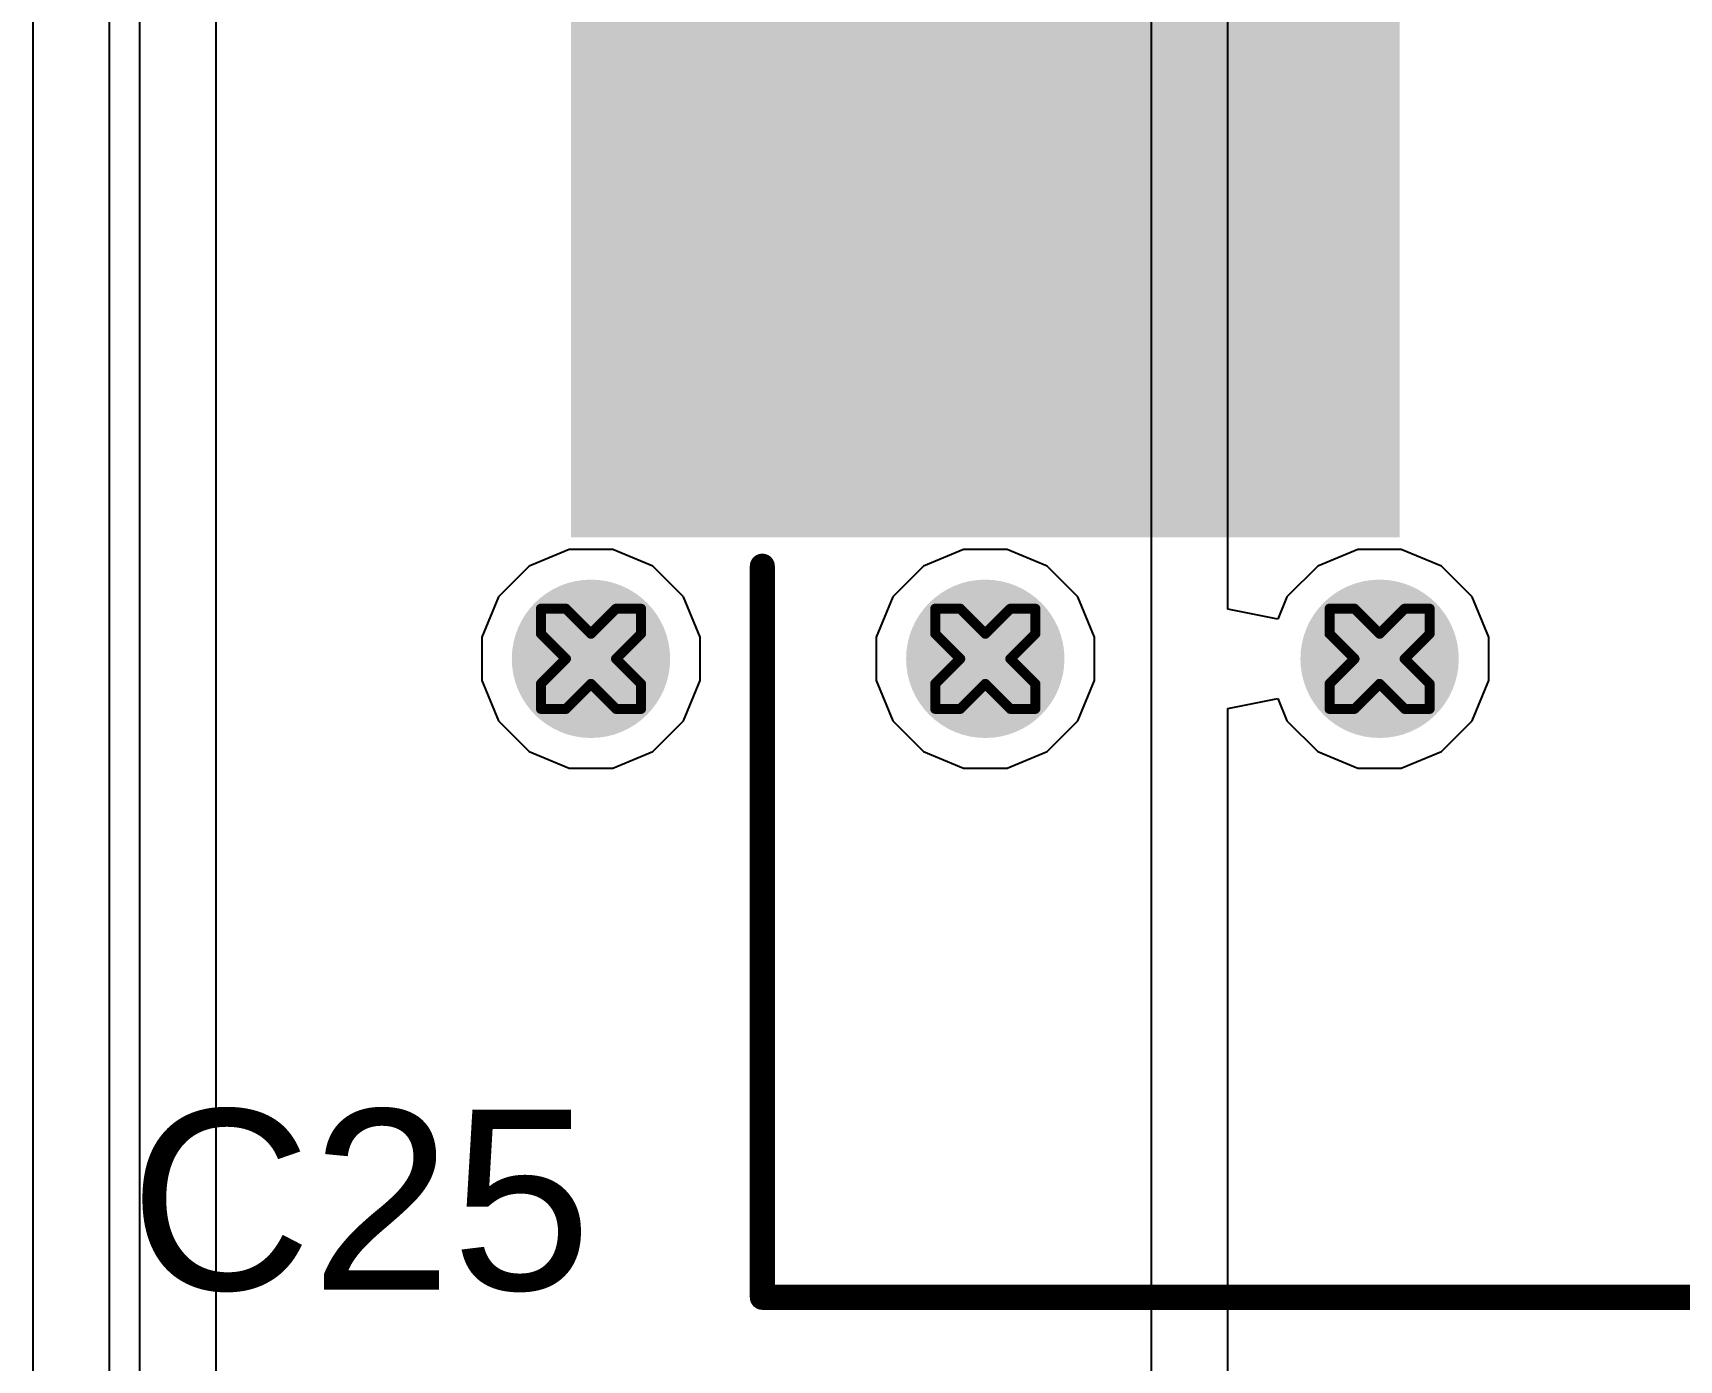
# Model space of a CAD drawing. Header units: inches. Extents: x 0 to 5379, y 0 to 5429.
# Drawn here: x 82.26 to 90.61, y 43.56 to 50.29 of the extents above; entities that cross this region are included whole.
import ezdxf

# ---------------------------------------------------------------- set-up
doc = ezdxf.new("R2010")
doc.units = ezdxf.units.IN
for name, color, linetype in [('Bottom Layer', 5, 'Continuous'), ('Bottom Solder', 6, 'Continuous'), ('Drill Drawing', 1, 'Continuous'), ('GND01', 16, 'Continuous'), ('GND02', 76, 'Continuous'), ('PWR', 156, 'Continuous'), ('SIG 01', 90, 'Continuous'), ('Top Layer', 1, 'Continuous'), ('Top Overlay', 2, 'Continuous'), ('Top Paste', 8, 'Continuous'), ('Top Solder', 216, 'Continuous'), ('Via Holes', 16, 'Continuous')]:
    doc.layers.add(name, color=color, linetype=linetype)
doc.styles.add('Arial', font='', dxfattribs={"height": 0.2})
doc.styles.get('Arial').set_extended_font_data('Arial')

# ---------------------------------------------------------------- blocks, each defined once
blk = doc.blocks.new('UCD_220_F_10__D___59')
at = {"layer": 'Top Layer'}
for points in [[(-6, 1.25), (-2, 1.25), (-2, -1.25), (-6, -1.25)], [(2, 1.25), (6, 1.25), (6, -1.25), (2, -1.25)]]:
    blk.add_hatch(color=1, dxfattribs=at).paths.add_polyline_path(points)
at = {"layer": 'Top Paste'}
for points in [[(-6, 1.25), (-2, 1.25), (-2, -1.25), (-6, -1.25)], [(2, 1.25), (6, 1.25), (6, -1.25), (2, -1.25)]]:
    blk.add_hatch(color=8, dxfattribs=at).paths.add_polyline_path(points)
at = {"layer": 'Top Solder'}
for points in [[(-6.1016, 1.3516), (-1.8984, 1.3516), (-1.8984, -1.3516), (-6.1016, -1.3516)], [(1.8984, 1.3516), (6.1016, 1.3516), (6.1016, -1.3516), (1.8984, -1.3516)]]:
    blk.add_hatch(color=216, dxfattribs=at).paths.add_polyline_path(points)
at = {"layer": 'Top Overlay'}
for points in [[(-3.6322, 5.207, 0.127, 0.127, 0), (-5.1308, 3.7084, 0.127, 0.127, 0)], [(5.1308, 5.207, 0.127, 0.127, 0), (-3.6322, 5.207, 0.127, 0.127, 0)], [(5.1308, 5.207, 0.127, 0.127, 0), (5.1308, 1.4986, 0.127, 0.127, 0)], [(-5.1308, 3.7084, 0.127, 0.127, 0), (-5.1308, 1.524, 0.127, 0.127, 0)], [(-5.6642, 2.1206, 0.127, 0.127, 0), (-5.6642, 1.6176, 0.127, 0.127, 0)], [(-5.392, 1.8663, 0.127, 0.127, 0), (-5.9455, 1.8663, 0.127, 0.127, 0)], [(-5.1308, -1.524, 0.127, 0.127, 0), (-5.1308, -3.7084, 0.127, 0.127, 0)], [(5.1308, -1.4986, 0.127, 0.127, 0), (5.1308, -5.207, 0.127, 0.127, 0)], [(-3.6322, -5.207, 0.127, 0.127, 0), (-5.1308, -3.7084, 0.127, 0.127, 0)], [(5.1308, -5.207, 0.127, 0.127, 0), (-3.6322, -5.207, 0.127, 0.127, 0)]]:
    blk.add_lwpolyline(points, format="xyseb", dxfattribs=at)
for points in [[(-3.6639, 5.207, 0.0635, 0.0635, 1), (-3.6004, 5.207, 0.0635, 0.0635, 1)], [(-3.6639, 5.207, 0.0635, 0.0635, 1), (-3.6004, 5.207, 0.0635, 0.0635, 1)], [(5.0991, 5.207, 0.0635, 0.0635, 1), (5.1626, 5.207, 0.0635, 0.0635, 1)], [(5.0991, 5.207, 0.0635, 0.0635, 1), (5.1626, 5.207, 0.0635, 0.0635, 1)], [(-5.1626, 3.7084, 0.0635, 0.0635, 1), (-5.0991, 3.7084, 0.0635, 0.0635, 1)], [(-5.1626, 3.7084, 0.0635, 0.0635, 1), (-5.0991, 3.7084, 0.0635, 0.0635, 1)], [(-5.6959, 2.1206, 0.0635, 0.0635, 1), (-5.6324, 2.1206, 0.0635, 0.0635, 1)], [(-5.9773, 1.8663, 0.0635, 0.0635, 1), (-5.9138, 1.8663, 0.0635, 0.0635, 1)], [(-5.4237, 1.8663, 0.0635, 0.0635, 1), (-5.3602, 1.8663, 0.0635, 0.0635, 1)], [(-5.6959, 1.6176, 0.0635, 0.0635, 1), (-5.6324, 1.6176, 0.0635, 0.0635, 1)], [(-5.1626, 1.524, 0.0635, 0.0635, 1), (-5.0991, 1.524, 0.0635, 0.0635, 1)], [(5.0991, 1.4986, 0.0635, 0.0635, 1), (5.1626, 1.4986, 0.0635, 0.0635, 1)], [(-5.1626, -1.524, 0.0635, 0.0635, 1), (-5.0991, -1.524, 0.0635, 0.0635, 1)], [(5.0991, -1.4986, 0.0635, 0.0635, 1), (5.1626, -1.4986, 0.0635, 0.0635, 1)], [(-5.1626, -3.7084, 0.0635, 0.0635, 1), (-5.0991, -3.7084, 0.0635, 0.0635, 1)], [(-5.1626, -3.7084, 0.0635, 0.0635, 1), (-5.0991, -3.7084, 0.0635, 0.0635, 1)], [(-3.6639, -5.207, 0.0635, 0.0635, 1), (-3.6004, -5.207, 0.0635, 0.0635, 1)], [(-3.6639, -5.207, 0.0635, 0.0635, 1), (-3.6004, -5.207, 0.0635, 0.0635, 1)], [(5.0991, -5.207, 0.0635, 0.0635, 1), (5.1626, -5.207, 0.0635, 0.0635, 1)], [(5.0991, -5.207, 0.0635, 0.0635, 1), (5.1626, -5.207, 0.0635, 0.0635, 1)]]:
    blk.add_lwpolyline(points, format="xyseb", close=True, dxfattribs=at)

msp = doc.modelspace()

# ---------------------------------------------------------------- hatches: boundary and pattern name
at = {"layer": 'Bottom Layer'}
h = msp.add_hatch(color=5, dxfattribs=at)
edge = h.paths.add_edge_path()
edge.add_arc((85.0937, 47.1172), 0.3, 0, 360)
h = msp.add_hatch(color=5, dxfattribs=at)
edge = h.paths.add_edge_path()
edge.add_arc((87.0937, 47.1172), 0.3, 0, 360)
h = msp.add_hatch(color=5, dxfattribs=at)
edge = h.paths.add_edge_path()
edge.add_arc((89.0937, 47.1172), 0.3, 0, 360)
at = {"layer": 'Bottom Solder'}
h = msp.add_hatch(color=6, dxfattribs=at)
edge = h.paths.add_edge_path()
edge.add_arc((85.0937, 47.1172), 0.4016, 0, 360)
h = msp.add_hatch(color=6, dxfattribs=at)
edge = h.paths.add_edge_path()
edge.add_arc((87.0937, 47.1172), 0.4016, 0, 360)
h = msp.add_hatch(color=6, dxfattribs=at)
edge = h.paths.add_edge_path()
edge.add_arc((89.0937, 47.1172), 0.4016, 0, 360)
at = {"layer": 'GND01'}
h = msp.add_hatch(color=16, dxfattribs=at)
edge = h.paths.add_edge_path()
edge.add_arc((85.0937, 47.1172), 0.3, 0, 360)
h = msp.add_hatch(color=16, dxfattribs=at)
edge = h.paths.add_edge_path()
edge.add_arc((87.0937, 47.1172), 0.3, 0, 360)
h = msp.add_hatch(color=16, dxfattribs=at)
edge = h.paths.add_edge_path()
edge.add_arc((89.0937, 47.1172), 0.3, 0, 360)
at = {"layer": 'GND02'}
h = msp.add_hatch(color=76, dxfattribs=at)
edge = h.paths.add_edge_path()
edge.add_arc((85.0937, 47.1172), 0.3, 0, 360)
h = msp.add_hatch(color=76, dxfattribs=at)
edge = h.paths.add_edge_path()
edge.add_arc((87.0937, 47.1172), 0.3, 0, 360)
h = msp.add_hatch(color=76, dxfattribs=at)
edge = h.paths.add_edge_path()
edge.add_arc((89.0937, 47.1172), 0.3, 0, 360)
at = {"layer": 'PWR'}
h = msp.add_hatch(color=156, dxfattribs=at)
edge = h.paths.add_edge_path()
edge.add_arc((85.0937, 47.1172), 0.3, 0, 360)
h = msp.add_hatch(color=156, dxfattribs=at)
edge = h.paths.add_edge_path()
edge.add_arc((87.0937, 47.1172), 0.3, 0, 360)
h = msp.add_hatch(color=156, dxfattribs=at)
edge = h.paths.add_edge_path()
edge.add_arc((89.0937, 47.1172), 0.3, 0, 360)
at = {"layer": 'SIG 01'}
h = msp.add_hatch(color=90, dxfattribs=at)
edge = h.paths.add_edge_path()
edge.add_arc((85.0937, 47.1172), 0.3, 0, 360)
h = msp.add_hatch(color=90, dxfattribs=at)
edge = h.paths.add_edge_path()
edge.add_arc((87.0937, 47.1172), 0.3, 0, 360)
h = msp.add_hatch(color=90, dxfattribs=at)
edge = h.paths.add_edge_path()
edge.add_arc((89.0937, 47.1172), 0.3, 0, 360)
at = {"layer": 'Top Layer'}
h = msp.add_hatch(color=1, dxfattribs=at)
edge = h.paths.add_edge_path()
edge.add_arc((85.0937, 47.1172), 0.3, 0, 360)
h = msp.add_hatch(color=1, dxfattribs=at)
edge = h.paths.add_edge_path()
edge.add_arc((87.0937, 47.1172), 0.3, 0, 360)
h = msp.add_hatch(color=1, dxfattribs=at)
edge = h.paths.add_edge_path()
edge.add_arc((89.0937, 47.1172), 0.3, 0, 360)
at = {"layer": 'Top Solder'}
h = msp.add_hatch(color=216, dxfattribs=at)
edge = h.paths.add_edge_path()
edge.add_arc((85.0937, 47.1172), 0.4016, 0, 360)
h = msp.add_hatch(color=216, dxfattribs=at)
edge = h.paths.add_edge_path()
edge.add_arc((87.0937, 47.1172), 0.4016, 0, 360)
h = msp.add_hatch(color=216, dxfattribs=at)
edge = h.paths.add_edge_path()
edge.add_arc((89.0937, 47.1172), 0.4016, 0, 360)
at = {"layer": 'Via Holes'}
h = msp.add_hatch(color=7, dxfattribs=at)
edge = h.paths.add_edge_path()
edge.add_arc((85.0937, 47.1172), 0.15, 0, 360)
h = msp.add_hatch(color=7, dxfattribs=at)
edge = h.paths.add_edge_path()
edge.add_arc((87.0937, 47.1172), 0.15, 0, 360)
h = msp.add_hatch(color=7, dxfattribs=at)
edge = h.paths.add_edge_path()
edge.add_arc((89.0937, 47.1172), 0.15, 0, 360)

# ---------------------------------------------------------------- linework, layer by layer
at = {"layer": 'Drill Drawing'}
for points in [[(84.8397, 47.2442, 0.0508, 0.0508, 0), (84.8397, 47.3712, 0.0508, 0.0508, 0)], [(84.8397, 47.3712, 0.0508, 0.0508, 0), (84.9667, 47.3712, 0.0508, 0.0508, 0)], [(84.9667, 47.3712, 0.0508, 0.0508, 0), (85.0937, 47.2442, 0.0508, 0.0508, 0)], [(85.0937, 47.2442, 0.0508, 0.0508, 0), (85.2207, 47.3712, 0.0508, 0.0508, 0)], [(85.2207, 47.3712, 0.0508, 0.0508, 0), (85.3477, 47.3712, 0.0508, 0.0508, 0)], [(85.3477, 47.2442, 0.0508, 0.0508, 0), (85.3477, 47.3712, 0.0508, 0.0508, 0)], [(86.8397, 47.2442, 0.0508, 0.0508, 0), (86.8397, 47.3712, 0.0508, 0.0508, 0)], [(86.8397, 47.3712, 0.0508, 0.0508, 0), (86.9667, 47.3712, 0.0508, 0.0508, 0)], [(86.9667, 47.3712, 0.0508, 0.0508, 0), (87.0937, 47.2442, 0.0508, 0.0508, 0)], [(87.0937, 47.2442, 0.0508, 0.0508, 0), (87.2207, 47.3712, 0.0508, 0.0508, 0)], [(87.2207, 47.3712, 0.0508, 0.0508, 0), (87.3477, 47.3712, 0.0508, 0.0508, 0)], [(87.3477, 47.2442, 0.0508, 0.0508, 0), (87.3477, 47.3712, 0.0508, 0.0508, 0)], [(88.8397, 47.2442, 0.0508, 0.0508, 0), (88.8397, 47.3712, 0.0508, 0.0508, 0)], [(88.8397, 47.3712, 0.0508, 0.0508, 0), (88.9667, 47.3712, 0.0508, 0.0508, 0)], [(88.9667, 47.3712, 0.0508, 0.0508, 0), (89.0937, 47.2442, 0.0508, 0.0508, 0)], [(89.0937, 47.2442, 0.0508, 0.0508, 0), (89.2207, 47.3712, 0.0508, 0.0508, 0)], [(89.2207, 47.3712, 0.0508, 0.0508, 0), (89.3477, 47.3712, 0.0508, 0.0508, 0)], [(89.3477, 47.2442, 0.0508, 0.0508, 0), (89.3477, 47.3712, 0.0508, 0.0508, 0)], [(84.8397, 47.2442, 0.0508, 0.0508, 0), (84.9667, 47.1172, 0.0508, 0.0508, 0)], [(85.2207, 47.1172, 0.0508, 0.0508, 0), (85.3477, 47.2442, 0.0508, 0.0508, 0)], [(86.8397, 47.2442, 0.0508, 0.0508, 0), (86.9667, 47.1172, 0.0508, 0.0508, 0)], [(87.2207, 47.1172, 0.0508, 0.0508, 0), (87.3477, 47.2442, 0.0508, 0.0508, 0)], [(88.8397, 47.2442, 0.0508, 0.0508, 0), (88.9667, 47.1172, 0.0508, 0.0508, 0)], [(89.2207, 47.1172, 0.0508, 0.0508, 0), (89.3477, 47.2442, 0.0508, 0.0508, 0)], [(84.8397, 46.9902, 0.0508, 0.0508, 0), (84.9667, 47.1172, 0.0508, 0.0508, 0)], [(85.2207, 47.1172, 0.0508, 0.0508, 0), (85.3477, 46.9902, 0.0508, 0.0508, 0)], [(86.8397, 46.9902, 0.0508, 0.0508, 0), (86.9667, 47.1172, 0.0508, 0.0508, 0)], [(87.2207, 47.1172, 0.0508, 0.0508, 0), (87.3477, 46.9902, 0.0508, 0.0508, 0)], [(88.8397, 46.9902, 0.0508, 0.0508, 0), (88.9667, 47.1172, 0.0508, 0.0508, 0)], [(89.2207, 47.1172, 0.0508, 0.0508, 0), (89.3477, 46.9902, 0.0508, 0.0508, 0)], [(84.8397, 46.8632, 0.0508, 0.0508, 0), (84.8397, 46.9902, 0.0508, 0.0508, 0)], [(84.9667, 46.8632, 0.0508, 0.0508, 0), (85.0937, 46.9902, 0.0508, 0.0508, 0)], [(85.0937, 46.9902, 0.0508, 0.0508, 0), (85.2207, 46.8632, 0.0508, 0.0508, 0)], [(85.3477, 46.8632, 0.0508, 0.0508, 0), (85.3477, 46.9902, 0.0508, 0.0508, 0)], [(86.8397, 46.8632, 0.0508, 0.0508, 0), (86.8397, 46.9902, 0.0508, 0.0508, 0)], [(86.9667, 46.8632, 0.0508, 0.0508, 0), (87.0937, 46.9902, 0.0508, 0.0508, 0)], [(87.0937, 46.9902, 0.0508, 0.0508, 0), (87.2207, 46.8632, 0.0508, 0.0508, 0)], [(87.3477, 46.8632, 0.0508, 0.0508, 0), (87.3477, 46.9902, 0.0508, 0.0508, 0)], [(88.8397, 46.8632, 0.0508, 0.0508, 0), (88.8397, 46.9902, 0.0508, 0.0508, 0)], [(88.9667, 46.8632, 0.0508, 0.0508, 0), (89.0937, 46.9902, 0.0508, 0.0508, 0)], [(89.0937, 46.9902, 0.0508, 0.0508, 0), (89.2207, 46.8632, 0.0508, 0.0508, 0)], [(89.3477, 46.8632, 0.0508, 0.0508, 0), (89.3477, 46.9902, 0.0508, 0.0508, 0)], [(84.8397, 46.8632, 0.0508, 0.0508, 0), (84.9667, 46.8632, 0.0508, 0.0508, 0)], [(85.2207, 46.8632, 0.0508, 0.0508, 0), (85.3477, 46.8632, 0.0508, 0.0508, 0)], [(86.8397, 46.8632, 0.0508, 0.0508, 0), (86.9667, 46.8632, 0.0508, 0.0508, 0)], [(87.2207, 46.8632, 0.0508, 0.0508, 0), (87.3477, 46.8632, 0.0508, 0.0508, 0)], [(88.8397, 46.8632, 0.0508, 0.0508, 0), (88.9667, 46.8632, 0.0508, 0.0508, 0)], [(89.2207, 46.8632, 0.0508, 0.0508, 0), (89.3477, 46.8632, 0.0508, 0.0508, 0)]]:
    msp.add_lwpolyline(points, format="xyseb", dxfattribs=at)
for points in [[(84.827, 47.3712, 0.0254, 0.0254, 1), (84.8524, 47.3712, 0.0254, 0.0254, 1)], [(84.827, 47.3712, 0.0254, 0.0254, 1), (84.8524, 47.3712, 0.0254, 0.0254, 1)], [(84.954, 47.3712, 0.0254, 0.0254, 1), (84.9794, 47.3712, 0.0254, 0.0254, 1)], [(84.954, 47.3712, 0.0254, 0.0254, 1), (84.9794, 47.3712, 0.0254, 0.0254, 1)], [(85.208, 47.3712, 0.0254, 0.0254, 1), (85.2334, 47.3712, 0.0254, 0.0254, 1)], [(85.208, 47.3712, 0.0254, 0.0254, 1), (85.2334, 47.3712, 0.0254, 0.0254, 1)], [(85.335, 47.3712, 0.0254, 0.0254, 1), (85.3604, 47.3712, 0.0254, 0.0254, 1)], [(85.335, 47.3712, 0.0254, 0.0254, 1), (85.3604, 47.3712, 0.0254, 0.0254, 1)], [(86.827, 47.3712, 0.0254, 0.0254, 1), (86.8524, 47.3712, 0.0254, 0.0254, 1)], [(86.827, 47.3712, 0.0254, 0.0254, 1), (86.8524, 47.3712, 0.0254, 0.0254, 1)], [(86.954, 47.3712, 0.0254, 0.0254, 1), (86.9794, 47.3712, 0.0254, 0.0254, 1)], [(86.954, 47.3712, 0.0254, 0.0254, 1), (86.9794, 47.3712, 0.0254, 0.0254, 1)], [(87.208, 47.3712, 0.0254, 0.0254, 1), (87.2334, 47.3712, 0.0254, 0.0254, 1)], [(87.208, 47.3712, 0.0254, 0.0254, 1), (87.2334, 47.3712, 0.0254, 0.0254, 1)], [(87.335, 47.3712, 0.0254, 0.0254, 1), (87.3604, 47.3712, 0.0254, 0.0254, 1)], [(87.335, 47.3712, 0.0254, 0.0254, 1), (87.3604, 47.3712, 0.0254, 0.0254, 1)], [(88.827, 47.3712, 0.0254, 0.0254, 1), (88.8524, 47.3712, 0.0254, 0.0254, 1)], [(88.827, 47.3712, 0.0254, 0.0254, 1), (88.8524, 47.3712, 0.0254, 0.0254, 1)], [(88.954, 47.3712, 0.0254, 0.0254, 1), (88.9794, 47.3712, 0.0254, 0.0254, 1)], [(88.954, 47.3712, 0.0254, 0.0254, 1), (88.9794, 47.3712, 0.0254, 0.0254, 1)], [(89.208, 47.3712, 0.0254, 0.0254, 1), (89.2334, 47.3712, 0.0254, 0.0254, 1)], [(89.208, 47.3712, 0.0254, 0.0254, 1), (89.2334, 47.3712, 0.0254, 0.0254, 1)], [(89.335, 47.3712, 0.0254, 0.0254, 1), (89.3604, 47.3712, 0.0254, 0.0254, 1)], [(89.335, 47.3712, 0.0254, 0.0254, 1), (89.3604, 47.3712, 0.0254, 0.0254, 1)], [(84.827, 47.2442, 0.0254, 0.0254, 1), (84.8524, 47.2442, 0.0254, 0.0254, 1)], [(84.827, 47.2442, 0.0254, 0.0254, 1), (84.8524, 47.2442, 0.0254, 0.0254, 1)], [(85.081, 47.2442, 0.0254, 0.0254, 1), (85.1064, 47.2442, 0.0254, 0.0254, 1)], [(85.081, 47.2442, 0.0254, 0.0254, 1), (85.1064, 47.2442, 0.0254, 0.0254, 1)], [(85.335, 47.2442, 0.0254, 0.0254, 1), (85.3604, 47.2442, 0.0254, 0.0254, 1)], [(85.335, 47.2442, 0.0254, 0.0254, 1), (85.3604, 47.2442, 0.0254, 0.0254, 1)], [(86.827, 47.2442, 0.0254, 0.0254, 1), (86.8524, 47.2442, 0.0254, 0.0254, 1)], [(86.827, 47.2442, 0.0254, 0.0254, 1), (86.8524, 47.2442, 0.0254, 0.0254, 1)], [(87.081, 47.2442, 0.0254, 0.0254, 1), (87.1064, 47.2442, 0.0254, 0.0254, 1)], [(87.081, 47.2442, 0.0254, 0.0254, 1), (87.1064, 47.2442, 0.0254, 0.0254, 1)], [(87.335, 47.2442, 0.0254, 0.0254, 1), (87.3604, 47.2442, 0.0254, 0.0254, 1)], [(87.335, 47.2442, 0.0254, 0.0254, 1), (87.3604, 47.2442, 0.0254, 0.0254, 1)], [(88.827, 47.2442, 0.0254, 0.0254, 1), (88.8524, 47.2442, 0.0254, 0.0254, 1)], [(88.827, 47.2442, 0.0254, 0.0254, 1), (88.8524, 47.2442, 0.0254, 0.0254, 1)], [(89.081, 47.2442, 0.0254, 0.0254, 1), (89.1064, 47.2442, 0.0254, 0.0254, 1)], [(89.081, 47.2442, 0.0254, 0.0254, 1), (89.1064, 47.2442, 0.0254, 0.0254, 1)], [(89.335, 47.2442, 0.0254, 0.0254, 1), (89.3604, 47.2442, 0.0254, 0.0254, 1)], [(89.335, 47.2442, 0.0254, 0.0254, 1), (89.3604, 47.2442, 0.0254, 0.0254, 1)], [(84.954, 47.1172, 0.0254, 0.0254, 1), (84.9794, 47.1172, 0.0254, 0.0254, 1)], [(84.954, 47.1172, 0.0254, 0.0254, 1), (84.9794, 47.1172, 0.0254, 0.0254, 1)], [(85.208, 47.1172, 0.0254, 0.0254, 1), (85.2334, 47.1172, 0.0254, 0.0254, 1)], [(85.208, 47.1172, 0.0254, 0.0254, 1), (85.2334, 47.1172, 0.0254, 0.0254, 1)], [(86.954, 47.1172, 0.0254, 0.0254, 1), (86.9794, 47.1172, 0.0254, 0.0254, 1)], [(86.954, 47.1172, 0.0254, 0.0254, 1), (86.9794, 47.1172, 0.0254, 0.0254, 1)], [(87.208, 47.1172, 0.0254, 0.0254, 1), (87.2334, 47.1172, 0.0254, 0.0254, 1)], [(87.208, 47.1172, 0.0254, 0.0254, 1), (87.2334, 47.1172, 0.0254, 0.0254, 1)], [(88.954, 47.1172, 0.0254, 0.0254, 1), (88.9794, 47.1172, 0.0254, 0.0254, 1)], [(88.954, 47.1172, 0.0254, 0.0254, 1), (88.9794, 47.1172, 0.0254, 0.0254, 1)], [(89.208, 47.1172, 0.0254, 0.0254, 1), (89.2334, 47.1172, 0.0254, 0.0254, 1)], [(89.208, 47.1172, 0.0254, 0.0254, 1), (89.2334, 47.1172, 0.0254, 0.0254, 1)], [(84.827, 46.9902, 0.0254, 0.0254, 1), (84.8524, 46.9902, 0.0254, 0.0254, 1)], [(84.827, 46.9902, 0.0254, 0.0254, 1), (84.8524, 46.9902, 0.0254, 0.0254, 1)], [(85.081, 46.9902, 0.0254, 0.0254, 1), (85.1064, 46.9902, 0.0254, 0.0254, 1)], [(85.081, 46.9902, 0.0254, 0.0254, 1), (85.1064, 46.9902, 0.0254, 0.0254, 1)], [(85.335, 46.9902, 0.0254, 0.0254, 1), (85.3604, 46.9902, 0.0254, 0.0254, 1)], [(85.335, 46.9902, 0.0254, 0.0254, 1), (85.3604, 46.9902, 0.0254, 0.0254, 1)], [(86.827, 46.9902, 0.0254, 0.0254, 1), (86.8524, 46.9902, 0.0254, 0.0254, 1)], [(86.827, 46.9902, 0.0254, 0.0254, 1), (86.8524, 46.9902, 0.0254, 0.0254, 1)], [(87.081, 46.9902, 0.0254, 0.0254, 1), (87.1064, 46.9902, 0.0254, 0.0254, 1)], [(87.081, 46.9902, 0.0254, 0.0254, 1), (87.1064, 46.9902, 0.0254, 0.0254, 1)], [(87.335, 46.9902, 0.0254, 0.0254, 1), (87.3604, 46.9902, 0.0254, 0.0254, 1)], [(87.335, 46.9902, 0.0254, 0.0254, 1), (87.3604, 46.9902, 0.0254, 0.0254, 1)], [(88.827, 46.9902, 0.0254, 0.0254, 1), (88.8524, 46.9902, 0.0254, 0.0254, 1)], [(88.827, 46.9902, 0.0254, 0.0254, 1), (88.8524, 46.9902, 0.0254, 0.0254, 1)], [(89.081, 46.9902, 0.0254, 0.0254, 1), (89.1064, 46.9902, 0.0254, 0.0254, 1)], [(89.081, 46.9902, 0.0254, 0.0254, 1), (89.1064, 46.9902, 0.0254, 0.0254, 1)], [(89.335, 46.9902, 0.0254, 0.0254, 1), (89.3604, 46.9902, 0.0254, 0.0254, 1)], [(89.335, 46.9902, 0.0254, 0.0254, 1), (89.3604, 46.9902, 0.0254, 0.0254, 1)], [(84.827, 46.8632, 0.0254, 0.0254, 1), (84.8524, 46.8632, 0.0254, 0.0254, 1)], [(84.827, 46.8632, 0.0254, 0.0254, 1), (84.8524, 46.8632, 0.0254, 0.0254, 1)], [(84.954, 46.8632, 0.0254, 0.0254, 1), (84.9794, 46.8632, 0.0254, 0.0254, 1)], [(84.954, 46.8632, 0.0254, 0.0254, 1), (84.9794, 46.8632, 0.0254, 0.0254, 1)], [(85.208, 46.8632, 0.0254, 0.0254, 1), (85.2334, 46.8632, 0.0254, 0.0254, 1)], [(85.208, 46.8632, 0.0254, 0.0254, 1), (85.2334, 46.8632, 0.0254, 0.0254, 1)], [(85.335, 46.8632, 0.0254, 0.0254, 1), (85.3604, 46.8632, 0.0254, 0.0254, 1)], [(85.335, 46.8632, 0.0254, 0.0254, 1), (85.3604, 46.8632, 0.0254, 0.0254, 1)], [(86.827, 46.8632, 0.0254, 0.0254, 1), (86.8524, 46.8632, 0.0254, 0.0254, 1)], [(86.827, 46.8632, 0.0254, 0.0254, 1), (86.8524, 46.8632, 0.0254, 0.0254, 1)], [(86.954, 46.8632, 0.0254, 0.0254, 1), (86.9794, 46.8632, 0.0254, 0.0254, 1)], [(86.954, 46.8632, 0.0254, 0.0254, 1), (86.9794, 46.8632, 0.0254, 0.0254, 1)], [(87.208, 46.8632, 0.0254, 0.0254, 1), (87.2334, 46.8632, 0.0254, 0.0254, 1)], [(87.208, 46.8632, 0.0254, 0.0254, 1), (87.2334, 46.8632, 0.0254, 0.0254, 1)], [(87.335, 46.8632, 0.0254, 0.0254, 1), (87.3604, 46.8632, 0.0254, 0.0254, 1)], [(87.335, 46.8632, 0.0254, 0.0254, 1), (87.3604, 46.8632, 0.0254, 0.0254, 1)], [(88.827, 46.8632, 0.0254, 0.0254, 1), (88.8524, 46.8632, 0.0254, 0.0254, 1)], [(88.827, 46.8632, 0.0254, 0.0254, 1), (88.8524, 46.8632, 0.0254, 0.0254, 1)], [(88.954, 46.8632, 0.0254, 0.0254, 1), (88.9794, 46.8632, 0.0254, 0.0254, 1)], [(88.954, 46.8632, 0.0254, 0.0254, 1), (88.9794, 46.8632, 0.0254, 0.0254, 1)], [(89.208, 46.8632, 0.0254, 0.0254, 1), (89.2334, 46.8632, 0.0254, 0.0254, 1)], [(89.208, 46.8632, 0.0254, 0.0254, 1), (89.2334, 46.8632, 0.0254, 0.0254, 1)], [(89.335, 46.8632, 0.0254, 0.0254, 1), (89.3604, 46.8632, 0.0254, 0.0254, 1)], [(89.335, 46.8632, 0.0254, 0.0254, 1), (89.3604, 46.8632, 0.0254, 0.0254, 1)]]:
    msp.add_lwpolyline(points, format="xyseb", close=True, dxfattribs=at)
at = {"layer": 'PWR'}
for p, q in [((87.9348, 55.4736), (87.9348, 29.1492)), ((82.6516, 20.6756), (82.6516, 52.0954)), ((82.2631, 51.9345), (82.2631, 20.6756)), ((88.3233, 47.3687), (88.3233, 50.8025)), ((84.9835, 47.6712), (84.7799, 47.5869)), ((85.2039, 47.6712), (84.9835, 47.6712)), ((85.4075, 47.5869), (85.2039, 47.6712)), ((86.9835, 47.6712), (86.7799, 47.5869)), ((87.2039, 47.6712), (86.9835, 47.6712)), ((87.4075, 47.5869), (87.2039, 47.6712)), ((88.9835, 47.6712), (88.7799, 47.5869)), ((89.2039, 47.6712), (88.9835, 47.6712)), ((89.4075, 47.5869), (89.2039, 47.6712)), ((84.7799, 47.5869), (84.624, 47.431)), ((85.5633, 47.431), (85.4075, 47.5869)), ((86.7799, 47.5869), (86.624, 47.431)), ((87.5633, 47.431), (87.4075, 47.5869)), ((88.7799, 47.5869), (88.624, 47.431)), ((89.5633, 47.431), (89.4075, 47.5869)), ((84.624, 47.431), (84.5397, 47.2274)), ((85.6477, 47.2274), (85.5633, 47.431)), ((86.624, 47.431), (86.5397, 47.2274)), ((87.6477, 47.2274), (87.5633, 47.431)), ((88.624, 47.431), (88.5773, 47.3181)), ((89.6477, 47.2274), (89.5633, 47.431)), ((88.5773, 47.3181), (88.3233, 47.3687)), ((84.5397, 47.2274), (84.5397, 47.007)), ((85.6477, 47.007), (85.6477, 47.2274)), ((86.5397, 47.2274), (86.5397, 47.007)), ((87.6477, 47.007), (87.6477, 47.2274)), ((89.6477, 47.007), (89.6477, 47.2274)), ((84.5397, 47.007), (84.624, 46.8034)), ((85.5633, 46.8034), (85.6477, 47.007)), ((86.5397, 47.007), (86.624, 46.8034)), ((87.5633, 46.8034), (87.6477, 47.007)), ((89.5633, 46.8034), (89.6477, 47.007)), ((88.3233, 46.8657), (88.5773, 46.9163)), ((88.3233, 40.4913), (88.3233, 46.8657)), ((88.5773, 46.9163), (88.624, 46.8034)), ((84.624, 46.8034), (84.7799, 46.6475)), ((85.4075, 46.6475), (85.5633, 46.8034)), ((86.624, 46.8034), (86.7799, 46.6475)), ((87.4075, 46.6475), (87.5633, 46.8034)), ((88.624, 46.8034), (88.7799, 46.6475)), ((89.4075, 46.6475), (89.5633, 46.8034)), ((84.7799, 46.6475), (84.9835, 46.5632)), ((85.2039, 46.5632), (85.4075, 46.6475)), ((86.7799, 46.6475), (86.9835, 46.5632)), ((87.2039, 46.5632), (87.4075, 46.6475)), ((88.7799, 46.6475), (88.9835, 46.5632)), ((89.2039, 46.5632), (89.4075, 46.6475)), ((84.9835, 46.5632), (85.2039, 46.5632)), ((86.9835, 46.5632), (87.2039, 46.5632)), ((88.9835, 46.5632), (89.2039, 46.5632))]:
    msp.add_line(p, q, dxfattribs=at)
at = {"layer": 'Top Layer'}
for p, q in [((82.804, 64.262), (82.804, 33.5657)), ((83.1925, 33.9542), (83.1925, 64.262))]:
    msp.add_line(p, q, dxfattribs=at)

# ---------------------------------------------------------------- block references
at = {"rotation": 180}
msp.add_blockref('UCD_220_F_10__D___59', (91.0937, 49.0856), dxfattribs=at)

# ---------------------------------------------------------------- texts
at = {"layer": 'Top Overlay', "style": 'Arial'}
msp.add_text('C25', height=0.9144, dxfattribs=at).set_placement((82.7536, 43.9167))

doc.saveas('drawing.dxf')
